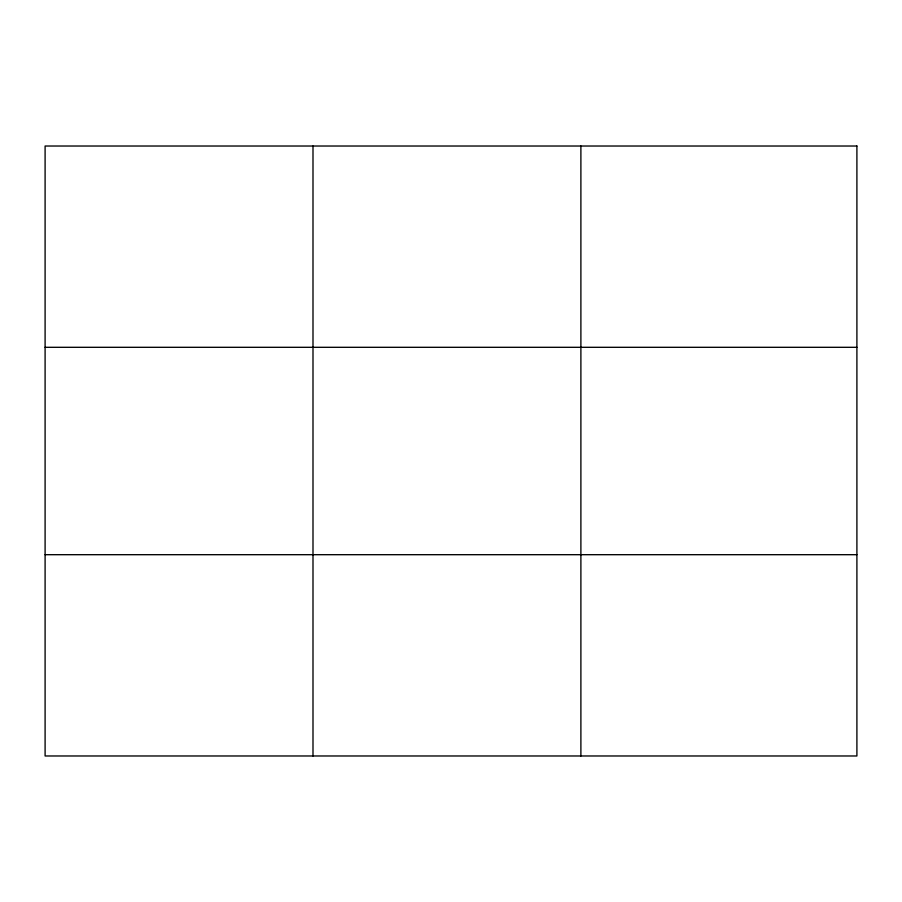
<?xml version="1.0" encoding="UTF-8"?>
<svg xmlns="http://www.w3.org/2000/svg" width="902" height="902" viewBox="0 0 902 902"><rect width="100%" height="100%" fill="white"/><g stroke="black" fill="none" stroke-linecap="round" stroke-linejoin="round"><path stroke-width="1.35" d="M312.994 146.023L312.994 755.977M580.888 146.023L580.888 755.977M45.1 347.304L856.9 347.304M45.1 554.696L856.9 554.696M856.9 146.023L856.9 755.977L45.1 755.977L45.1 146.023L856.9 146.023"/></g></svg>
